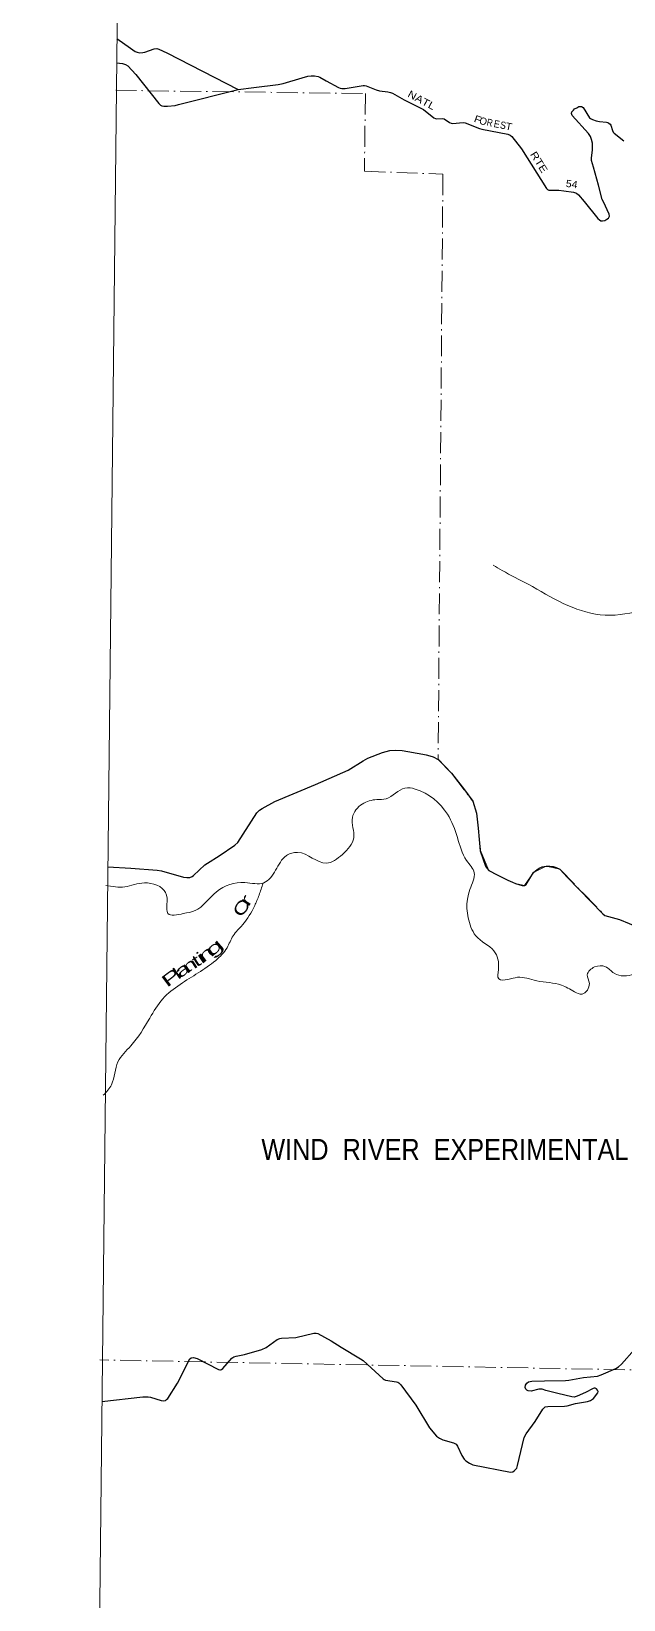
# Model space of a CAD drawing. Header units: feet. Extents: x -256679 to 5, y -731788 to -547785.
# Drawn here: x -256679 to -246785, y -626621 to -600407 of the extents above; entities that cross this region are included whole.
import ezdxf
from ezdxf.enums import TextEntityAlignment as Align

# ---------------------------------------------------------------- set-up
doc = ezdxf.new("R2010")
doc.units = ezdxf.units.FT
doc.header["$LTSCALE"] = 70
doc.linetypes.add('DOT_DASHED', pattern=[7.7, 5, -1.2, 0.3, -1.2])
for name, color, linetype, lineweight in [('29', 7, 'Continuous', 25), ('39', 7, 'Continuous', 13), ('4', 7, 'Continuous', 13), ('44', 7, 'DOT_DASHED', 13)]:
    doc.layers.add(name, color=color, linetype=linetype, lineweight=lineweight)
doc.layers.add('30', color=7, linetype='Continuous')
doc.layers.add('41', color=7, linetype='Continuous')

msp = doc.modelspace()

# ---------------------------------------------------------------- linework, layer by layer
at = {"layer": '29'}
for points in [[(-255250.22, -600528.35), (-255025.49, -600689.96), (-254942.69, -600744.09), (-254909.96, -600757.52), (-254874.2, -600763.87), (-254818.5, -600760.88), (-254784.09, -600752.48), (-254628.02, -600697.07), (-254582.67, -600693.74), (-254547.47, -600703.79), (-254415.34, -600767.86), (-253225.27, -601376.92), (-252962.36, -601348.38), (-252554.81, -601293.74), (-252474.92, -601278.07), (-252154.53, -601185.06), (-252058.74, -601157.17), (-252005.88, -601148.78), (-251951.65, -601149.74), (-251887.56, -601163.88), (-251861.55, -601173.96), (-251756.41, -601234.22), (-251549.41, -601345.24), (-251522.56, -601355.32), (-251489.62, -601361.6), (-251436.97, -601362.04), (-251134.9, -601309.98), (-251115.6, -601309.98), (-251088.21, -601316.88), (-250920.93, -601387.22), (-250864.95, -601403.73), (-250724.58, -601415.77), (-250676.91, -601428.16), (-250645.71, -601442.63), (-250452.13, -601551), (-250129.67, -601711.08), (-249955.13, -601850.68), (-249929.96, -601865.79), (-249911.43, -601871.81), (-249809.13, -601865.79), (-249781.17, -601871.51), (-249695.01, -601927.92), (-249663.88, -601940.99), (-249641.31, -601944.71), (-249463.42, -601932.96), (-249429.35, -601936.05), (-249193.24, -602030.35), (-249154.24, -602041.56), (-248719.99, -602126.07), (-248682.66, -602141.64), (-248653.7, -602164.7), (-248491.39, -602369.96), (-248073.9, -603036.21), (-248057.11, -603051.32), (-248035.88, -603059.36), (-247869.6, -603063.53), (-247785.25, -603071.47), (-247619.11, -603094.98), (-247573.67, -603111.36), (-247536.88, -603138.64), (-247445.29, -603248.92), (-247214.73, -603535.71), (-247188.65, -603560.13), (-247163.48, -603571.88), (-247138.31, -603575.24), (-247098.96, -603569.19), (-247062.79, -603548.37), (-247037.62, -603529.9), (-247022.51, -603498), (-247023.33, -603460.27), (-247122.78, -603259.13), (-247141.66, -603215.89), (-247205.09, -602976.28), (-247288.86, -602674.81)], [(-255254.68, -600933.3), (-255154.97, -600945.58), (-255104.62, -600962.38), (-255069.6, -600985.15), (-254933.29, -601128.81), (-254550.83, -601613.91), (-254521.47, -601639.1), (-254497.52, -601650.09), (-254467.77, -601657.57), (-254406.5, -601657.57), (-254279.02, -601644.95), (-254219.4, -601630.71), (-253225.27, -601376.92)], [(-247288.86, -602674.81), (-247319.55, -602564.36), (-247323.1, -602519.1), (-247305.38, -602395.43), (-247302.76, -602342.7), (-247306.96, -602277.21), (-247320.39, -602216.76), (-247338.85, -602166.38), (-247369.66, -602112.81), (-247644.13, -601813.46), (-247654.34, -601780.16), (-247647.63, -601754.97), (-247622.46, -601723.07), (-247602.55, -601704.09), (-247568.76, -601682.77), (-247531.84, -601665.97), (-247513.38, -601662.61), (-247485.77, -601663.65), (-247461.35, -601679.41), (-247352.09, -601853.25), (-247338.85, -601865.8), (-247303.6, -601882.59), (-247244.87, -601904.42), (-247188.58, -601913.33), (-247072.02, -601922.89), (-247046.84, -601932.97), (-247032.65, -601941.35), (-247011.6, -601956.48), (-246999.85, -601974.95), (-246971.32, -602065.63), (-246959.58, -602092.49), (-246944.73, -602106.37), (-246783.37, -602238.59)], [(-255402.58, -614373.59), (-255018.19, -614395.21), (-254579.78, -614428.91), (-254504.14, -614439.35), (-254138.07, -614544.62), (-254083.33, -614553.21), (-254030.34, -614549.99), (-253995.3, -614536.03), (-253970.61, -614518.84), (-253781, -614341.41), (-253735.51, -614308.3), (-253540.47, -614190.67), (-253278.2, -614011.83), (-253230.8, -613966.89), (-252913.42, -613471.43), (-252865.96, -613425.33), (-252823.02, -613395.25), (-252610.18, -613277.54), (-251934.98, -612994.58), (-251388.61, -612753.91), (-251137.61, -612600.36), (-251057.27, -612556.39), (-250815.55, -612462.87), (-250691.03, -612428.49), (-250596.5, -612420.51), (-250484.91, -612428.49), (-250137.09, -612488.65), (-250084.48, -612501.53), (-250022.22, -612518.72), (-249968.54, -612535.91), (-249884.81, -612576.73), (-249659.59, -612807.36), (-249443.29, -613087.05), (-249305.42, -613276.96), (-249240.72, -613476.64), (-249216.02, -613728.25), (-249178.61, -614103.7), (-249089.35, -614361.99), (-249064.66, -614402.8), (-249036.45, -614433.72), (-248897.19, -614503.81), (-248718.98, -614594.04), (-248641.69, -614630.56), (-248591.01, -614650.04), (-248479.6, -614684.25), (-248439.53, -614686.26), (-248415.18, -614667.06), (-248290.95, -614464.56), (-248231.61, -614417.84), (-248196.19, -614396.37), (-248145.73, -614372.72), (-248077.35, -614358.61), (-248016.91, -614359.83), (-247964.31, -614366.29), (-247911.7, -614381.32), (-247852.14, -614412.88), (-247728.13, -614542.47), (-247129.1, -615159.03), (-247096.99, -615183.5), (-246854.12, -615252.25), (-246369.05, -615455.51)], [(-255502, -623310.07), (-254816.29, -623231), (-254725.97, -623230.03), (-254691.38, -623236.55), (-254509.1, -623290.25), (-254467.46, -623295.8), (-254438.21, -623289.74), (-254419.34, -623277.29), (-254398.07, -623256.92), (-254239.93, -623004.56), (-254033.92, -622593.57), (-254007.6, -622577.35), (-253968.74, -622575.49), (-253909.67, -622593.2), (-253552.37, -622775.48), (-253530.16, -622781.03), (-253517.21, -622779.18), (-253500.55, -622773.62), (-253482.05, -622758.81), (-253332.15, -622584.75), (-253298.05, -622563.21), (-253259.98, -622551.42), (-253117.15, -622523.6), (-252829.4, -622437.43), (-252756.64, -622405.14), (-252571.58, -622275.52), (-252526.32, -622255.53), (-252500.34, -622249.6), (-252261.54, -622237), (-251961.83, -622166.27), (-251947.03, -622164.42), (-251921.89, -622165.49), (-251891.51, -622173.68), (-251671.13, -622292.67), (-251501.06, -622398.53)], [(-251501.06, -622398.53), (-251181.83, -622595.86), (-251136.6, -622625.39), (-250803.4, -622931.02), (-250784.89, -622943.98), (-250760.33, -622954.04), (-250579.48, -622981.02), (-250557.27, -622988.42), (-250538.47, -622996.9), (-250507.31, -623031.01), (-250256.97, -623368.29), (-250027.7, -623748.98), (-249909.58, -623886.5), (-249861.47, -623923.53), (-249806.02, -623951.71), (-249624.6, -624001.3), (-249580.56, -624024.6), (-249557.98, -624053.15), (-249486.95, -624213.67), (-249449.73, -624273.5), (-249418.27, -624303.13), (-249360.9, -624340.16), (-249302.66, -624365.96), (-248675.13, -624492.05), (-248635.49, -624486.45), (-248605.88, -624464.22), (-248568.87, -624423.49), (-248555.36, -624379.71), (-248446.8, -623913.49), (-248414.35, -623849.46), (-248262.76, -623644.11), (-248133.07, -623434.68), (-248097.11, -623400.47), (-248047.94, -623390.24), (-247774.26, -623384.7), (-247725.02, -623379.13), (-247588.34, -623344.53)], [(-247588.34, -623344.53), (-247390.07, -623308.77), (-247338.1, -623290.47), (-247290.14, -623256.92), (-247216.17, -623166.16), (-247210.57, -623143.97), (-247221.67, -623121.75), (-247238.33, -623099.53), (-247257.18, -623087.68), (-247277.19, -623086.57), (-247291.99, -623090.27), (-247422.46, -623157.47), (-247560.32, -623221.74), (-247608.44, -623234.7), (-247649.93, -623232.44), (-247885.6, -623173.41), (-248085.33, -623124.84), (-248146.95, -623105.08), (-248176.56, -623101.38), (-248203.28, -623103.32), (-248327.96, -623135.66), (-248378.27, -623132.86), (-248404.17, -623121.75), (-248420.83, -623105.08), (-248429.33, -623074.39), (-248426.38, -623036.57), (-248402.32, -623001.39), (-248372.72, -622981.02), (-248319.66, -622967.9), (-248105.19, -622964.71), (-247756.48, -622958.8), (-247700.24, -622954), (-247453.11, -622907.27), (-247218.33, -622884.35), (-247156.9, -622866.22), (-246912.63, -622755.11), (-246871.92, -622731.04), (-246820.86, -622687.7), (-246605.44, -622440.32)]]:
    msp.add_lwpolyline(points, dxfattribs=at)
at = {"layer": '39'}
for points in [[(-241354.06, -607531.82), (-241828.75, -607566.27), (-242559.62, -607580.71), (-242825.83, -607658.79), (-243129.03, -607914.95), (-243583.84, -608236.96), (-244093.83, -608371.37), (-244337.55, -608548.18), (-244598.55, -608801), (-245602.01, -609664.37), (-245968.88, -609885.39), (-246516.23, -610095.5), (-247175.6, -610157.26), (-247792.8, -609968.74), (-248381.78, -609648.15), (-248813.65, -609418.41), (-248964.74, -609327.67)], [(-255435.46, -614682.05), (-255119.25, -614708.52), (-254788.95, -614639.5), (-254436.31, -614803.74), (-254413.42, -615002.86), (-254397.72, -615149.67), (-254140.86, -615153.77), (-253945.37, -615104.69), (-253585.01, -614789.2), (-253112.85, -614636.12), (-252795.76, -614639.16), (-252599.69, -614429.47), (-252419.12, -614185.41), (-252231.56, -614130.18), (-251752.72, -614310.47), (-251481.4, -614164.22), (-251294.26, -613886.13), (-251314.89, -613546.5), (-251150.7, -613322.25), (-250906.63, -613247.84), (-250753.86, -613234.22), (-250437.83, -613054.55), (-250265.48, -613071.35), (-249728.32, -613493.5), (-249561.91, -613879.62), (-249407.58, -614267.56), (-249280.37, -614470.36), (-249353.12, -614750.27), (-249335.14, -615378.97), (-249255.19, -615524.8), (-248950.13, -615776.61), (-248876.91, -616090.97), (-248871.34, -616243.65), (-248716.98, -616256.15), (-248555.8, -616218.56), (-248235.6, -616277.88), (-247823.24, -616348.7), (-247604.25, -616460.61), (-247478.41, -616498.75), (-247357.1, -616319.99), (-247390.9, -616174.9), (-247268.39, -616046.35), (-247087.66, -616041.2), (-246942.88, -616149.92), (-246615.85, -616159.15), (-246396.02, -615969.92), (-246142.08, -615905.71), (-245849.39, -616006.06), (-244972.4, -616313.85), (-244497.72, -616507.89), (-244157.04, -616776.57), (-243935.09, -617005.28), (-243919.55, -617031.92), (-243693.16, -617489.34), (-243622.14, -617602.59), (-243613.26, -617615.91), (-243546.68, -617660.32), (-243335.81, -617729.15), (-243118.32, -617740.26), (-242821.9, -617763.56), (-242647.77, -617817.97), (-242618.93, -617782.45), (-242525.7, -617693.62), (-242421.38, -617744.7), (-242297.09, -617778), (-242130.64, -617893.47), (-241762.2, -618288.72), (-241606.84, -618493), (-241453.7, -618703.95), (-241452.58, -618770.56), (-241438.16, -618857.16), (-241440.38, -618914.89), (-241345.11, -619043.93), (-241064.39, -619311.41), (-240753.47, -619448.87), (-240440.78, -619475.95), (-240245.77, -619456.97), (-239897.86, -619540.82), (-239545.95, -619573.04)], [(-255478.85, -618191.28), (-255341.06, -618013.66), (-255232.52, -617629.92), (-255017.48, -617364.31), (-254700.88, -616899.56), (-254484.98, -616579.77), (-254194.04, -616337.46), (-253599.45, -615935.36), (-253409.36, -615723.57), (-253309.84, -615526.4), (-253150.28, -615340.22), (-252948.42, -615020.2), (-252875.34, -614844.69), (-252807.83, -614646.33)]]:
    msp.add_spline(points, degree=3, dxfattribs=at)
at = {"layer": '4'}
msp.add_lwpolyline([(-254669.8, -547785.08), (-222837.12, -548113.49), (-191004.03, -548398.11), (-159170.57, -548638.96), (-127336.83, -548836.01), (-95502.83, -548989.26), (-63668.65, -549098.74), (-31834.36, -549164.42), (0, -549186.32), (0, -731787.88), (-32085.53, -731765.81), (-64171, -731699.6), (-224595.32, -730706.58), (-256679.15, -730375.58)], close=True, dxfattribs=at)
msp.add_lwpolyline([(-254669.8, -547785.08), (-222837.12, -548113.49), (-191004.03, -548398.11), (-159170.57, -548638.96), (-127336.83, -548836.01), (-95502.83, -548989.26), (-63668.65, -549098.74), (-31834.36, -549164.42), (0, -549186.32), (0, -731787.88), (-32085.53, -731765.81), (-64171, -731699.6), (-224595.32, -730706.58), (-256679.15, -730375.58)], close=True, dxfattribs=at)
at = {"layer": '44'}
msp.add_line((-239219.39, -622920.84), (-255533.68, -622614.31), dxfattribs=at)
msp.add_lwpolyline([(-255270.95, -601392.75), (-251098.96, -601446.63), (-251114.81, -602745.32), (-249804.01, -602793.98), (-249883.84, -612573.24), (-249659.59, -612807.36), (-249305.42, -613276.96), (-249240.72, -613476.64), (-249173.64, -614098.1), (-249036.45, -614433.72), (-248791.23, -614562.49), (-248591.01, -614650.04), (-248439.53, -614686.26), (-248290.95, -614464.56), (-248077.35, -614358.61), (-247852.14, -614412.88), (-247096.99, -615183.5), (-246854.12, -615252.25), (-246338.67, -615476.53)], dxfattribs=at)

# ---------------------------------------------------------------- texts
at = {"layer": '30'}
for s, rotation, width, p in [('NATL', 331.759, 1.2, (-250405.13, -601493.32)), ('RTE', 302.072, 1.2, (-248351.33, -602461.65)), ('54', 351.946, 1.1, (-247757.14, -603004.75))]:
    msp.add_text(s, height=120, rotation=rotation, dxfattribs=dict(at, width=width)).set_placement(p)
for s, rotation, width, p in [('F', 340.229, 1.15, (-249242.23, -601935.15)), ('R', 347.987, 0.85, (-249032.09, -601991.62)), ('E', 348.987, 0.9, (-248913.96, -602014.66)), ('S', 348.987, 0.9, (-248809.01, -602035.42)), ('T', 348.987, 1.05, (-248713.8, -602055.96))]:
    msp.add_text(s, height=120, rotation=rotation, dxfattribs=dict(at, width=width)).set_placement(p, align=Align.CENTER)
msp.add_text('O', height=120, rotation=340.963, dxfattribs=at).set_placement((-249149.14, -601965.27), align=Align.CENTER)
at = {"layer": '41'}
for s, rotation, width, p in [('C', 55.265, 1.45, (-253090.08, -615116.99)), ('r', 57.089, 1.75, (-253013.23, -614985.96)), ('n', 36.394, 1.8, (-253705.49, -615906.66)), ('g', 41.122, 2, (-253563.17, -615797.5)), ('a', 34.81, 1.75, (-254097.39, -616170.91)), ('n', 32.58, 1.65, (-253984.97, -616101.38)), ('t', 32.58, 1.5, (-253871.26, -616025.5)), ('i', 33.718, 1.45, (-253795.83, -615975.61)), ('P', 36.93, 1.8, (-254285.19, -616300.86)), ('l', 34.81, 1.4, (-254190.5, -616237.87))]:
    msp.add_text(s, height=200, rotation=rotation, dxfattribs=dict(at, width=width)).set_placement(p, align=Align.CENTER)
at = {"layer": '44', "width": 0.9}
msp.add_text('WIND  RIVER  EXPERIMENTAL  FOREST', height=350, rotation=359.991, dxfattribs=at).set_placement((-252837.07, -619269.99))

doc.saveas('drawing.dxf')
